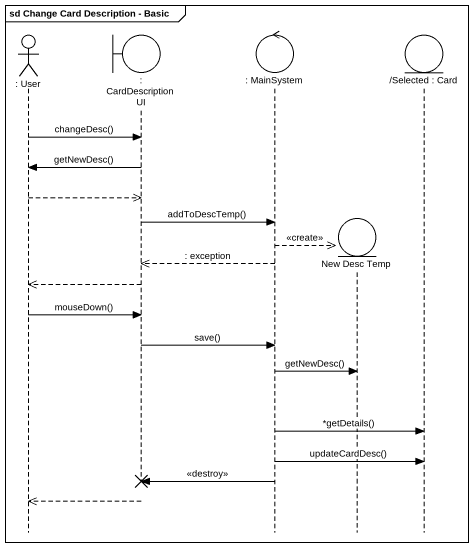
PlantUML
@startuml
mainframe sd Change Card Description - Basic
hide footbox
actor ": User" as User
boundary ": CardDescriptionUI" as CardDescriptionUI
control ": MainSystem" as MainSystem
entity "New Desc Temp" as New_Desc_Temp
entity "/Selected : Card" as Selected_Card

User -> CardDescriptionUI : changeDesc()
CardDescriptionUI -> User : getNewDesc()
User -->> CardDescriptionUI
CardDescriptionUI -> MainSystem : addToDescTemp()
MainSystem -->> New_Desc_Temp ** : <<create>>
MainSystem -->> CardDescriptionUI : : exception
CardDescriptionUI -->> User
User -> CardDescriptionUI : mouseDown()
CardDescriptionUI -> MainSystem : save()
MainSystem -> New_Desc_Temp : getNewDesc()
MainSystem -> Selected_Card : *getDetails()
MainSystem -> Selected_Card : updateCardDesc()
MainSystem -> CardDescriptionUI !! : <<destroy>>
CardDescriptionUI -->> User
@enduml
